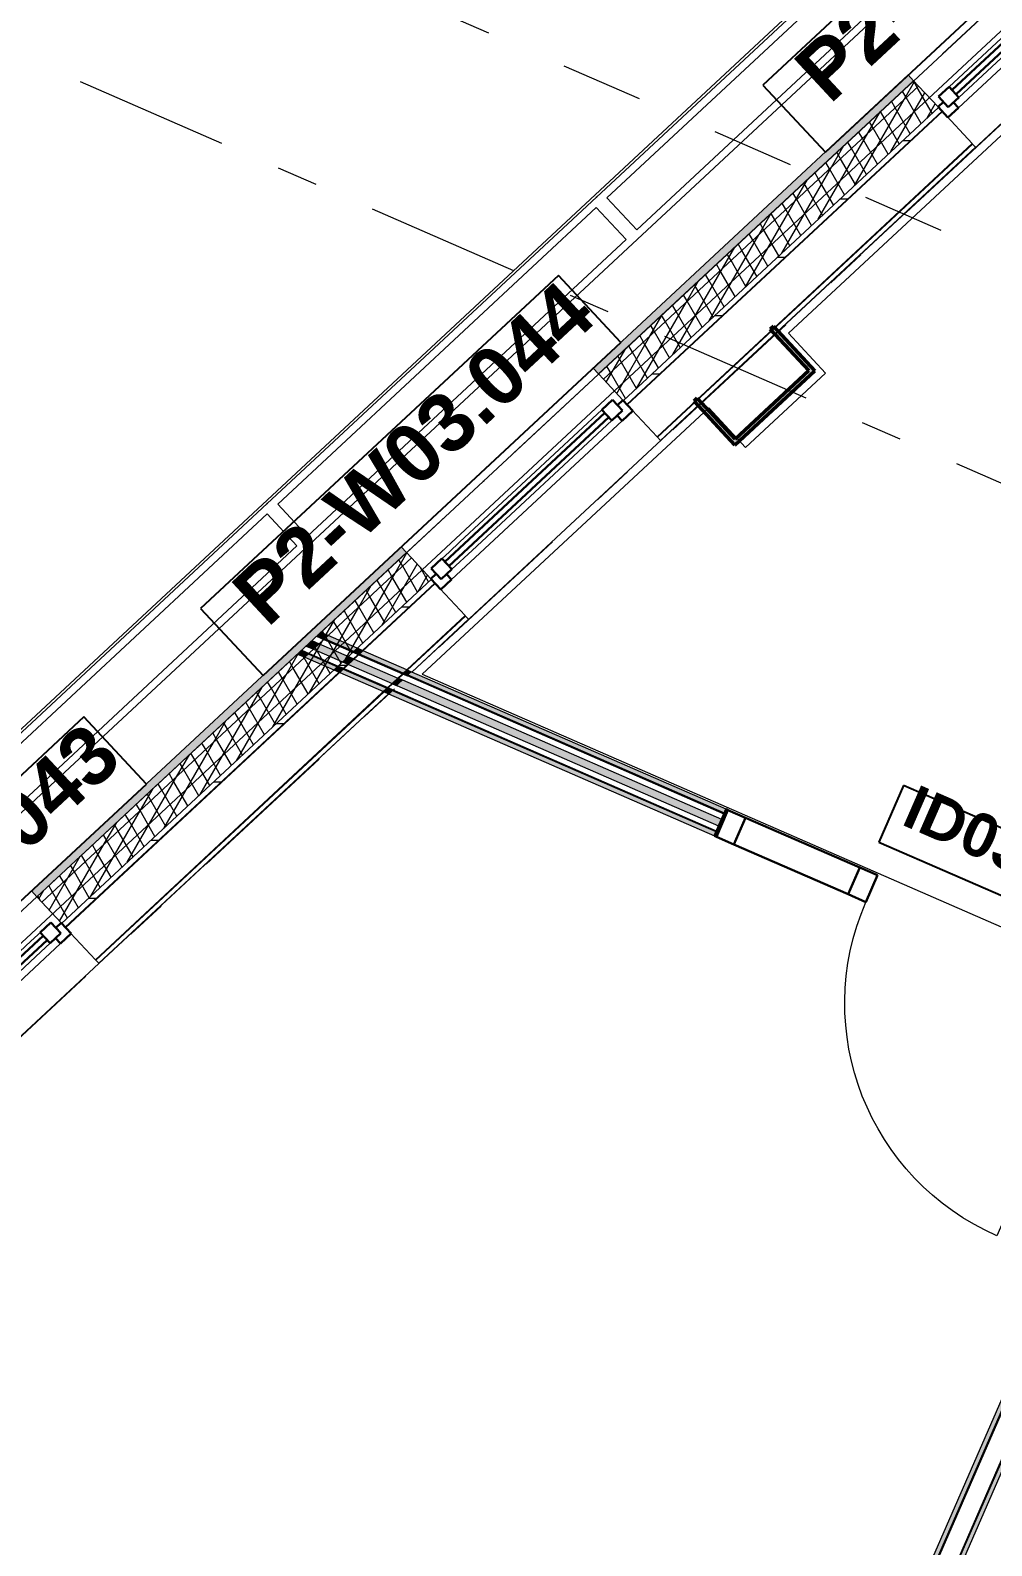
# Model space of a CAD drawing. Header units: millimetres. Extents: x -50172 to 90294, y -80883 to 25069.
# Drawn here: x -32362 to -29063, y -33221 to -28022 of the extents above; entities that cross this region are included whole.
import ezdxf
from ezdxf.enums import TextEntityAlignment as Align

# ---------------------------------------------------------------- set-up
doc = ezdxf.new("R2010")
doc.units = ezdxf.units.MM
doc.header["$MEASUREMENT"] = 0
for name, pattern in [('Dashed', [564.444447, 282.222223, -282.222223]), ('Dot & Dashed', [670.277762, 352.777767, -176.388884, 0, -141.111112]), ('Double Dashed', [1093.611073, 529.166651, -211.666656, 141.111112, -211.666656])]:
    doc.linetypes.add(name, pattern=pattern)
for name, color, linetype in [('A-25-M_Curtain_Wall', 7, 'Continuous'), ('A-25-M_Wall_Ext', 7, 'Continuous'), ('A-95-MC_Marker_Section_P2.Marker', 7, 'Continuous'), ('New_A-05-M_Gross_Int_Circulation', 7, 'Continuous'), ('New_A-15-MG_Structural_Grid_Phase_2', 7, 'Continuous'), ('New_A-20-M_Floor_Slab', 7, 'Continuous'), ('New_A-25-M_Curtain_Wall', 7, 'Continuous'), ('New_A-25-M_Wall_Ext', 7, 'Continuous'), ('New_A-25-M_Wall_Int', 7, 'Continuous'), ('New_ArchiCAD Door Markers', 7, 'Continuous'), ('New_ArchiCAD Doors', 7, 'Continuous'), ('New_ArchiCAD Window Markers', 7, 'Continuous'), ('New_ArchiCAD Windows', 7, 'Continuous')]:
    doc.layers.add(name, color=color, linetype=linetype)
for name, color, linetype, lineweight, true_color in [('A-25-M_Curtain_Wall_Pen_No__69', 7, 'Continuous', 20, 0x606060), ('A-25-M_Wall_Ext_Pen_No__107', 7, 'Continuous', 15, 0xa6a6a6), ('New_A-05-M_Gross_Int_Circulation_Pen_No__74', 7, 'Continuous', 20, 0x606060), ('New_A-15-MG_Structural_Grid_Phase_2_Pen_No__222', 7, 'Continuous', 13, 0x65af33), ('New_A-25-M_Wall_Ext_Pen_No__107', 7, 'Continuous', 15, 0xa6a6a6), ('New_A-25-M_Wall_Int_Pen_No__107', 7, 'Continuous', 15, 0xa6a6a6), ('New_A-25-M_Wall_Int_Pen_No__27', 7, 'Continuous', 50, 0x2a2a2a), ('New_ArchiCAD Doors_Pen_No__43', 7, 'Continuous', 30, 0x444444), ('New_ArchiCAD Doors_Pen_No__63', 7, 'Continuous', 20, 0x606060), ('New_ArchiCAD Windows_Pen_No__23', 7, 'Continuous', 30, 0x2a2a2a)]:
    doc.layers.add(name, color=color, linetype=linetype, lineweight=lineweight, true_color=true_color)
for name, color, linetype, lineweight in [('A-25-M_Curtain_Wall_Pen_No__90', 8, 'Continuous', 20), ('A-25-M_Wall_Ext_Pen_No__87', 8, 'Continuous', 20), ('A-95-MC_Marker_Section_P2.Marker_Pen_No__1', 7, 'Continuous', 13), ('New_A-20-M_Floor_Slab_Pen_No__89', 8, 'Continuous', 20), ('New_A-25-M_Curtain_Wall_Pen_No__87', 8, 'Continuous', 20), ('New_A-25-M_Wall_Ext_Pen_No__1', 7, 'Continuous', 13), ('New_A-25-M_Wall_Int_Pen_No__1', 7, 'Continuous', 13), ('New_ArchiCAD Door Markers_Pen_No__1', 7, 'Continuous', 13), ('New_ArchiCAD Door Markers_Pen_No__5', 7, 'Continuous', 25), ('New_ArchiCAD Doors_Pen_No__1', 7, 'Continuous', 13), ('New_ArchiCAD Window Markers_Pen_No__1', 7, 'Continuous', 13), ('New_ArchiCAD Window Markers_Pen_No__5', 7, 'Continuous', 25), ('New_ArchiCAD Windows_Pen_No__1', 7, 'Continuous', 13), ('New_ArchiCAD Windows_Pen_No__101', 252, 'Continuous', 15), ('New_ArchiCAD Windows_Pen_No__3', 7, 'Continuous', 18), ('New_ArchiCAD Zone Stamps_Pen_No__6', 7, 'Continuous', 35)]:
    doc.layers.add(name, color=color, linetype=linetype, lineweight=lineweight)
doc.styles.add('GENERATED_STYLE_1', font='')
doc.styles.add('GENERATED_STYLE_2', font='')
doc.styles.add('GENERATED_STYLE_3', font='')
doc.styles.add('GENERATED_STYLE_4', font='')
doc.styles.get('GENERATED_STYLE_1').set_extended_font_data('Arial', bold=True)
doc.styles.get('GENERATED_STYLE_2').set_extended_font_data('Swis721 BT', bold=True)
doc.styles.get('GENERATED_STYLE_3').set_extended_font_data('Arial')
doc.styles.get('GENERATED_STYLE_4').set_extended_font_data('Swis721 BT')
pattern_1 = [(60, (0, 0), (-43.30127, 25), []), (120, (0, 0), (43.30127, 25), [])]
pattern_2 = [(0, (0, 0), (0, 200), [])]
pattern_3 = [(222.9401, (0, 0), (-117.9931, 126.7976), [0, -100]), (222.9401, (22.4, -97.46), (-117.9931, 126.7976), [0, -100])]

# ---------------------------------------------------------------- blocks, each defined once
blk = doc.blocks.new('Corridor 02-Third_INB 3152_2_1', base_point=(-27291.1, -30973.4))
at = {"layer": 'New_A-05-M_Gross_Int_Circulation_Pen_No__74', "linetype": 'Continuous'}
for p, q in [((-28082.1, -27499.9), (-29760.7, -29061.1)), ((-29760.7, -29061.1), (-29633.7, -29197.6)), ((-29633.7, -29197.6), (-29908, -29452.9)), ((-30034.1, -29317.5), (-31017.7, -30231.4)), ((-29908, -29452.9), (-30034.1, -29317.5)), ((-31017.7, -30231.4), (-11792.5, -38614.6))]:
    blk.add_line(p, q, dxfattribs=at)
at = {"layer": 'New_ArchiCAD Zone Stamps_Pen_No__6'}
for tag, height, style, p in [('ROOM_NAME', 250, 'GENERATED_STYLE_1', (-28123.9, -29413.8)), ('zoneNameLine2', 250, 'GENERATED_STYLE_1', (-28312.4, -29846)), ('ROOM_NUMBER', 200, 'GENERATED_STYLE_3', (-28500.8, -30266.7)), ('measuredAreaCode', 200, 'GENERATED_STYLE_3', (-28657.8, -30626.8)), ('ROOM_HOLES_PRM', 200, 'GENERATED_STYLE_3', (-28350.4, -30760.8)), ('DUMMY_649', 200, 'GENERATED_STYLE_3', (-27721.3, -31035.2)), ('DUMMY_650', 133.3, 'GENERATED_STYLE_3', (-27442, -31141.7))]:
    blk.add_attdef(tag, text='', height=height, rotation=336.4404, dxfattribs=dict(at, style=style)).set_placement(p, align=Align.TOP_LEFT)
blk = doc.blocks.new('Slab_3_1', base_point=(-21949.4, -20986.7))
at = {"layer": 'New_A-20-M_Floor_Slab_Pen_No__89', "linetype": 'Continuous', "flags": 128}
blk.add_lwpolyline([(-11116.4, -10905.7), (-21949.5, -20986.6), (-21949.4, -20986.7), (-35033.8, -33162.5), (-17609.3, -40760.4), (-18787.3, -43462.1), (-15131, -45056.4), (-14775, -44240), (-9869.7, -46379), (-11500.5, -50118.9), (-7078.3, -52047.2), (-5877, -49292.3), (-6005.4, -49236.4), (-8439.1, -48175.2), (-7170.1, -45265.1), (-4736.4, -46326.4), (-4347.2, -46496.1), (12486.7, -53836.5)], dxfattribs=at)
blk = doc.blocks.new('Curtain Wall_12_1')
at = {"layer": 'New_A-25-M_Curtain_Wall_Pen_No__87', "linetype": 'Continuous'}
for p, q in [((-30419.4, -28594.1), (-29289.9, -27542.9)), ((-31549, -29645.3), (-30419.4, -28594.1)), ((-32678.6, -30696.4), (-31549, -29645.3))]:
    blk.add_line(p, q, dxfattribs=at)
for p in [(-30419.4, -28594.1), (-31549, -29645.3)]:
    blk.add_point(p, dxfattribs=at)
blk = doc.blocks.new('*X552')
at = {"layer": 'New_A-25-M_Wall_Int_Pen_No__107', "linetype": 'Continuous'}
blk.add_hatch(color=256, dxfattribs=at).paths.add_polyline_path([(-31083.7, -30251.8), (-31103.7, -30270.4), (-29999.7, -30751.9), (-29989.7, -30729)])
blk = doc.blocks.new('Door with Sidelight on Side 2 19_8')
at = {"layer": 'New_ArchiCAD Doors_Pen_No__1', "linetype": 'Continuous'}
for p, q in [((-755, 0), (-755, -15)), ((755, 0), (755, -15)), ((-755, -15), (-755, -18)), ((-755, -18), (-755, -37)), ((-755, -37), (-755, -62)), ((755, -15), (755, -18)), ((755, -18), (755, -37)), ((755, -37), (755, -62)), ((-755, -62), (-755, -82)), ((-755, -82), (-755, -85)), ((-755, -85), (-755, -100)), ((755, -62), (755, -82)), ((755, -82), (755, -85)), ((755, -85), (755, -100))]:
    blk.add_line(p, q, dxfattribs=at)
at = {"layer": 'New_ArchiCAD Doors_Pen_No__43', "linetype": 'Continuous'}
for p, q in [((-748, 0), (-755, 0)), ((-755, 0), (-755, -100)), ((-682, 0), (-748, 0)), ((-748, 0), (-748, -100)), ((-254, 0), (-682, 0)), ((-682, 0), (-682, -100)), ((-682, -100), (-682, 0)), ((-254, -100), (-254, 0)), ((-188, 0), (-254, 0)), ((-254, 0), (-254, -100)), ((-188, -100), (-188, 0)), ((748, 0), (682, 0)), ((682, 0), (682, -100)), ((748, 0), (755, 0)), ((748, -100), (748, 0)), ((755, 0), (755, -100)), ((-748, -100), (-755, -100)), ((-748, -100), (-682, -100)), ((-682, -100), (-254, -100)), ((-254, -100), (-188, -100)), ((682, -100), (748, -100)), ((748, -100), (755, -100))]:
    blk.add_line(p, q, dxfattribs=at)
at = {"layer": 'New_ArchiCAD Doors_Pen_No__63', "linetype": 'Continuous'}
blk.add_line((682, 0), (682, 870), dxfattribs=at)
blk.add_arc((682, 0), 870, 90, 180, dxfattribs=at)
blk = doc.blocks.new('Door Stamp 17_21')
at = {"layer": 'New_ArchiCAD Door Markers_Pen_No__5', "linetype": 'Continuous'}
for p, q in [((229.3, -206), (-747.8, -206)), ((-747.8, -206), (-747.8, -417.8)), ((229.3, -206), (-747.8, -206)), ((229.3, -417.8), (229.3, -206)), ((-747.8, -417.8), (229.3, -417.8))]:
    blk.add_line(p, q, dxfattribs=at)
at = {"layer": 'New_ArchiCAD Door Markers_Pen_No__1', "style": 'GENERATED_STYLE_2'}
blk.add_attdef('AC_WIDO_ID', text='', height=150, rotation=180, dxfattribs=at).set_placement((170.5, -161.2), align=Align.BOTTOM_LEFT)
blk = doc.blocks.new('Wall_121_1', base_point=(-11961.5, -38659.6))
at = {"layer": 'New_A-25-M_Wall_Int_Pen_No__107', "linetype": 'Continuous', "lineweight": 0, "true_color": 0x535353}
for points in [[(-31065.4, -30234.8), (-31067.8, -30237), (-29981.7, -30710.7), (-29980.5, -30707.9)], [(-31118.8, -30284.5), (-31121.2, -30286.7), (-30008.4, -30772.1), (-30007.2, -30769.3)]]:
    blk.add_hatch(color=251, dxfattribs=at).paths.add_polyline_path(points)
at = {"layer": 'New_A-25-M_Wall_Int_Pen_No__107', "linetype": 'Continuous'}
for points in [[(-31053.4, -30223.6), (-31065.4, -30234.8), (-29980.5, -30707.9), (-29974.5, -30694.2)], [(-31121.2, -30286.7), (-31133.2, -30297.9), (-30014.4, -30785.8), (-30008.4, -30772.1)]]:
    blk.add_hatch(color=256, dxfattribs=at).paths.add_polyline_path(points)
at = {"layer": 'New_A-25-M_Wall_Int_Pen_No__1', "linetype": 'Continuous'}
for p, q in [((-29989.7, -30729), (-31083.7, -30251.8)), ((-29981.7, -30710.7), (-31067.8, -30237)), ((-29980.5, -30707.9), (-31065.4, -30234.8)), ((-30008.4, -30772.1), (-31121.2, -30286.7)), ((-30007.2, -30769.3), (-31118.8, -30284.5)), ((-29999.7, -30751.9), (-31103.7, -30270.4)), ((-29989.7, -30729), (-29981.7, -30710.7)), ((-29981.7, -30710.7), (-29980.5, -30707.9)), ((-29980.5, -30707.9), (-29974.5, -30694.2)), ((-30014.4, -30785.8), (-30008.4, -30772.1)), ((-30008.4, -30772.1), (-30007.2, -30769.3)), ((-30007.2, -30769.3), (-29999.7, -30751.9)), ((-29999.7, -30751.9), (-29989.7, -30729))]:
    blk.add_line(p, q, dxfattribs=at)
at = {"layer": 'New_A-25-M_Wall_Int_Pen_No__1', "linetype": 'Continuous', "flags": 128}
for points in [[(-29974.5, -30694.2), (-31053.4, -30223.6)], [(-31133.2, -30297.9), (-30014.4, -30785.8)]]:
    blk.add_lwpolyline(points, dxfattribs=at)
at = {"layer": 'New_A-25-M_Wall_Int', "color": 250, "lineweight": 50, "true_color": 0x2a2a2a}
blk.add_blockref('*X552', (0, 0), dxfattribs=at)
at = {"layer": 'New_ArchiCAD Door Markers'}
ref = blk.add_blockref('Door Stamp 17_21', (-29322.4, -31087.7), dxfattribs=dict(at, rotation=156.4356490361658))
ref.add_attrib('AC_WIDO_ID', 'ID03.072', dxfattribs={"layer": 'New_ArchiCAD Door Markers_Pen_No__1', "color": 7, "height": 150, "rotation": 336.4356, "style": 'GENERATED_STYLE_2'}).set_placement((-29396.3, -30785.9), align=Align.BOTTOM_LEFT)
at = {"layer": 'New_ArchiCAD Doors', "color": 251, "linetype": 'Continuous', "lineweight": 20, "true_color": 0x606060, "xscale": -1, "zscale": 1000, "rotation": 156.4356490361658}
blk.add_blockref('Door with Sidelight on Side 2 19_8', (-29322.4, -31087.7), dxfattribs=at)
blk = doc.blocks.new('Wall_127_1', base_point=(-28387, -31495.7))
at = {"layer": 'New_A-25-M_Wall_Int_Pen_No__107', "linetype": 'Continuous'}
for points in [[(-28478.6, -31455.7), (-30093.6, -35158.5), (-30079.8, -35164.5), (-28464.9, -31461.7)], [(-28400.7, -31489.7), (-30015.7, -35192.4), (-30001.9, -35198.4), (-28387, -31495.7)]]:
    blk.add_hatch(color=256, dxfattribs=at).paths.add_polyline_path(points)
at = {"layer": 'New_A-25-M_Wall_Int_Pen_No__107', "linetype": 'Continuous', "lineweight": 0, "true_color": 0x535353}
for points in [[(-28464.9, -31461.7), (-30079.8, -35164.5), (-30077.1, -35165.7), (-28462.1, -31462.9)], [(-28403.5, -31488.5), (-30018.4, -35191.2), (-30015.7, -35192.4), (-28400.7, -31489.7)]]:
    blk.add_hatch(color=251, dxfattribs=at).paths.add_polyline_path(points)
at = {"layer": 'New_A-25-M_Wall_Int_Pen_No__1', "linetype": 'Continuous'}
for p, q in [((-28464.9, -31461.7), (-30079.8, -35164.5)), ((-28462.1, -31462.9), (-30077.1, -35165.7)), ((-28403.5, -31488.5), (-30018.4, -35191.2)), ((-28400.7, -31489.7), (-30015.7, -35192.4))]:
    blk.add_line(p, q, dxfattribs=at)
at = {"layer": 'New_A-25-M_Wall_Int_Pen_No__1', "linetype": 'Continuous', "flags": 128}
for points in [[(-28478.6, -31455.7), (-30093.6, -35158.5)], [(-30001.9, -35198.4), (-28387, -31495.7)], [(-30093.6, -35158.5), (-30079.8, -35164.5)], [(-30079.8, -35164.5), (-30077.1, -35165.7)], [(-30077.1, -35165.7), (-30018.4, -35191.2)], [(-30018.4, -35191.2), (-30015.7, -35192.4)], [(-30015.7, -35192.4), (-30001.9, -35198.4)]]:
    blk.add_lwpolyline(points, dxfattribs=at)
blk = doc.blocks.new('Wall_213_1', base_point=(-31447.4, -29791.1))
at = {"layer": 'New_A-25-M_Curtain_Wall_Pen_No__87', "linetype": 'Continuous', "flags": 128}
for points in [[(-31549.6, -29681.3), (-32642.5, -30698.4)], [(-31447.4, -29791.1), (-31549.6, -29681.3)], [(-32540.4, -30808.2), (-31447.4, -29791.1)], [(-32642.5, -30698.4), (-32540.4, -30808.2)]]:
    blk.add_lwpolyline(points, dxfattribs=at)
blk = doc.blocks.new('Wall_214_1', base_point=(-30317.8, -28740))
at = {"layer": 'New_A-25-M_Curtain_Wall_Pen_No__87', "linetype": 'Continuous', "flags": 128}
for points in [[(-30420, -28630.2), (-31513, -29647.3)], [(-30317.8, -28740), (-30420, -28630.2)], [(-31410.8, -29757.1), (-30317.8, -28740)], [(-31513, -29647.3), (-31410.8, -29757.1)]]:
    blk.add_lwpolyline(points, dxfattribs=at)
blk = doc.blocks.new('Wall_215_1', base_point=(-29188.3, -27688.8))
at = {"layer": 'New_A-25-M_Curtain_Wall_Pen_No__87', "linetype": 'Continuous', "flags": 128}
for points in [[(-29290.4, -27579), (-30383.4, -28596.1)], [(-29188.3, -27688.8), (-29290.4, -27579)], [(-30281.2, -28705.9), (-29188.3, -27688.8)], [(-30383.4, -28596.1), (-30281.2, -28705.9)]]:
    blk.add_lwpolyline(points, dxfattribs=at)
blk = doc.blocks.new('Wall_309_1', base_point=(-29943.4, -29424.1))
at = {"layer": 'New_A-25-M_Wall_Int_Pen_No__107', "linetype": 'Continuous'}
blk.add_hatch(color=256, dxfattribs=at).paths.add_polyline_path([(-29943.4, -29424.1), (-30073.5, -29284.3), (-30084.5, -29294.5), (-29944.2, -29445.3)])
at = {"layer": 'New_A-25-M_Wall_Int_Pen_No__27', "linetype": 'Continuous', "flags": 128}
for points in [[(-30073.5, -29284.3), (-30084.5, -29294.5)], [(-30084.5, -29294.5), (-29944.2, -29445.3)], [(-29943.4, -29424.1), (-30073.5, -29284.3)]]:
    blk.add_lwpolyline(points, dxfattribs=at)
blk = doc.blocks.new('Wall_310_1', base_point=(-29943.4, -29424.1))
at = {"layer": 'New_A-25-M_Wall_Int_Pen_No__107', "linetype": 'Continuous'}
blk.add_hatch(color=256, dxfattribs=at).paths.add_polyline_path([(-29944.2, -29445.3), (-29669.8, -29190), (-29691, -29189.2), (-29943.4, -29424.1)])
at = {"layer": 'New_A-25-M_Wall_Int_Pen_No__27', "linetype": 'Continuous', "flags": 128}
for points in [[(-29944.2, -29445.3), (-29669.8, -29190)], [(-29691, -29189.2), (-29943.4, -29424.1)]]:
    blk.add_lwpolyline(points, dxfattribs=at)
blk = doc.blocks.new('Wall_311_1', base_point=(-29691, -29189.2))
at = {"layer": 'New_A-25-M_Wall_Int_Pen_No__107', "linetype": 'Continuous'}
blk.add_hatch(color=256, dxfattribs=at).paths.add_polyline_path([(-29669.8, -29190), (-29812.2, -29037), (-29823.1, -29047.2), (-29691, -29189.2)])
at = {"layer": 'New_A-25-M_Wall_Int_Pen_No__27', "linetype": 'Continuous', "flags": 128}
for points in [[(-29812.2, -29037), (-29823.1, -29047.2)], [(-29823.1, -29047.2), (-29691, -29189.2)], [(-29669.8, -29190), (-29812.2, -29037)]]:
    blk.add_lwpolyline(points, dxfattribs=at)
blk = doc.blocks.new('*X989')
at = {"layer": 'A-25-M_Wall_Ext_Pen_No__107', "linetype": 'Continuous'}
blk.add_hatch(color=256, dxfattribs=at).paths.add_polyline_path([(-31390.5, -30145.3), (-31370.6, -30126.7), (-31395.6, -30115.8), (-31415.5, -30134.4)])
blk = doc.blocks.new('*X991')
at = {"layer": 'A-25-M_Wall_Ext_Pen_No__107', "linetype": 'Continuous'}
blk.add_hatch(color=256, dxfattribs=at).paths.add_polyline_path([(-31290.6, -30188.9), (-31270.6, -30170.3), (-31370.6, -30126.7), (-31390.5, -30145.3)])
blk = doc.blocks.new('*X993')
at = {"layer": 'A-25-M_Wall_Ext_Pen_No__107', "linetype": 'Continuous'}
blk.add_hatch(color=256, dxfattribs=at).paths.add_polyline_path([(-31272.6, -30196.7), (-31252.6, -30178.2), (-31270.6, -30170.3), (-31290.6, -30188.9)])
blk = doc.blocks.new('*X995')
at = {"layer": 'A-25-M_Wall_Ext_Pen_No__107', "linetype": 'Continuous'}
blk.add_hatch(color=256, dxfattribs=at).paths.add_polyline_path([(-31270.6, -30197.6), (-31250.6, -30179), (-31252.6, -30178.2), (-31272.6, -30196.7)])
blk = doc.blocks.new('*X997')
at = {"layer": 'A-25-M_Wall_Ext_Pen_No__107', "linetype": 'Continuous'}
blk.add_hatch(color=256, dxfattribs=at).paths.add_polyline_path([(-31120.7, -30263), (-31100.7, -30244.4), (-31250.6, -30179), (-31270.6, -30197.6)])
blk = doc.blocks.new('*X999')
at = {"layer": 'A-25-M_Wall_Ext_Pen_No__107', "linetype": 'Continuous'}
blk.add_hatch(color=256, dxfattribs=at).paths.add_polyline_path([(-31118.7, -30263.9), (-31098.7, -30245.3), (-31100.7, -30244.4), (-31120.7, -30263)])
blk = doc.blocks.new('*X1001')
at = {"layer": 'A-25-M_Wall_Ext_Pen_No__107', "linetype": 'Continuous'}
blk.add_hatch(color=256, dxfattribs=at).paths.add_polyline_path([(-31103.7, -30270.4), (-31083.7, -30251.8), (-31098.7, -30245.3), (-31118.7, -30263.9)])
blk = doc.blocks.new('Wall_419_1', base_point=(-34937.8, -33412.1))
at = {"layer": 'New_A-25-M_Wall_Ext_Pen_No__107', "linetype": 'Continuous', "lineweight": 0, "true_color": 0x535353}
for points in [[(-31354.6, -30111.9), (-31352.2, -30109.6), (-31377.2, -30098.7), (-31379.6, -30101)], [(-31408.1, -30161.6), (-31405.7, -30159.4), (-31430.7, -30148.5), (-31433.1, -30150.7)], [(-31254.7, -30155.5), (-31252.3, -30153.2), (-31352.2, -30109.6), (-31354.6, -30111.9)], [(-31236.7, -30163.3), (-31234.3, -30161.1), (-31252.3, -30153.2), (-31254.7, -30155.5)], [(-31308.1, -30205.2), (-31305.8, -30203), (-31405.7, -30159.4), (-31408.1, -30161.6)], [(-31290.2, -30213.1), (-31287.8, -30210.8), (-31305.8, -30203), (-31308.1, -30205.2)], [(-31234.7, -30164.2), (-31232.3, -30162), (-31234.3, -30161.1), (-31236.7, -30163.3)], [(-31084.8, -30229.6), (-31082.4, -30227.3), (-31232.3, -30162), (-31234.7, -30164.2)], [(-31288.2, -30213.9), (-31285.8, -30211.7), (-31287.8, -30210.8), (-31290.2, -30213.1)], [(-31138.2, -30279.3), (-31135.8, -30277.1), (-31285.8, -30211.7), (-31288.2, -30213.9)], [(-31082.8, -30230.4), (-31080.4, -30228.2), (-31082.4, -30227.3), (-31084.8, -30229.6)], [(-31067.8, -30237), (-31065.4, -30234.7), (-31080.4, -30228.2), (-31082.8, -30230.4)], [(-31136.2, -30280.2), (-31133.8, -30278), (-31135.8, -30277.1), (-31138.2, -30279.3)], [(-31121.2, -30286.7), (-31118.8, -30284.5), (-31133.8, -30278), (-31136.2, -30280.2)]]:
    blk.add_hatch(color=251, dxfattribs=at).paths.add_polyline_path(points)
at = {"layer": 'New_A-25-M_Wall_Ext_Pen_No__107', "linetype": 'Continuous'}
for points in [[(-31352.2, -30109.6), (-31340.2, -30098.5), (-31365.2, -30087.6), (-31377.2, -30098.7)], [(-31252.3, -30153.2), (-31240.3, -30142.1), (-31340.2, -30098.5), (-31352.2, -30109.6)], [(-31420.1, -30172.8), (-31408.1, -30161.6), (-31433.1, -30150.7), (-31445.1, -30161.9)], [(-31234.3, -30161.1), (-31222.3, -30149.9), (-31240.3, -30142.1), (-31252.3, -30153.2)], [(-31232.3, -30162), (-31220.3, -30150.8), (-31222.3, -30149.9), (-31234.3, -30161.1)], [(-31082.4, -30227.3), (-31070.4, -30216.2), (-31220.3, -30150.8), (-31232.3, -30162)], [(-31320.1, -30216.4), (-31308.1, -30205.2), (-31408.1, -30161.6), (-31420.1, -30172.8)], [(-31302.1, -30224.2), (-31290.2, -30213.1), (-31308.1, -30205.2), (-31320.1, -30216.4)], [(-31300.1, -30225.1), (-31288.2, -30213.9), (-31290.2, -30213.1), (-31302.1, -30224.2)], [(-31150.2, -30290.5), (-31138.2, -30279.3), (-31288.2, -30213.9), (-31300.1, -30225.1)], [(-31080.4, -30228.2), (-31068.4, -30217.1), (-31070.4, -30216.2), (-31082.4, -30227.3)], [(-31065.4, -30234.7), (-31053.4, -30223.6), (-31068.4, -30217.1), (-31080.4, -30228.2)], [(-31148.2, -30291.4), (-31136.2, -30280.2), (-31138.2, -30279.3), (-31150.2, -30290.5)], [(-31133.2, -30297.9), (-31121.2, -30286.7), (-31136.2, -30280.2), (-31148.2, -30291.4)]]:
    blk.add_hatch(color=256, dxfattribs=at).paths.add_polyline_path(points)
at = {"layer": 'A-25-M_Wall_Ext_Pen_No__87', "linetype": 'Continuous', "flags": 128}
for points in [[(-28330.7, -27263.8), (-31365.2, -30087.6)], [(-31053.4, -30223.6), (-28118.2, -27492.2)], [(-31445.1, -30161.9), (-34328.5, -32845.1)], [(-34115.9, -33073.5), (-31133.2, -30297.9)]]:
    blk.add_lwpolyline(points, dxfattribs=at)
at = {"layer": 'New_A-25-M_Wall_Ext_Pen_No__1', "linetype": 'Continuous'}
for p, q in [((-31379.6, -30101), (-31354.6, -30111.9)), ((-31352.2, -30109.6), (-31377.2, -30098.7)), ((-31340.2, -30098.5), (-31365.2, -30087.6)), ((-31240.3, -30142.1), (-31340.2, -30098.5)), ((-31433.1, -30150.7), (-31408.1, -30161.6)), ((-31430.7, -30148.5), (-31405.7, -30159.4)), ((-31415.5, -30134.4), (-31390.5, -30145.3)), ((-31395.6, -30115.8), (-31370.6, -30126.7)), ((-31390.5, -30145.3), (-31290.6, -30188.9)), ((-31370.6, -30126.7), (-31270.6, -30170.3)), ((-31354.6, -30111.9), (-31254.7, -30155.5)), ((-31252.3, -30153.2), (-31352.2, -30109.6)), ((-31234.3, -30161.1), (-31252.3, -30153.2)), ((-31222.3, -30149.9), (-31240.3, -30142.1)), ((-31220.3, -30150.8), (-31222.3, -30149.9)), ((-31070.4, -30216.2), (-31220.3, -30150.8)), ((-31445.1, -30161.9), (-31420.1, -30172.8)), ((-31420.1, -30172.8), (-31320.1, -30216.4)), ((-31408.1, -30161.6), (-31308.1, -30205.2)), ((-31405.7, -30159.4), (-31305.8, -30203)), ((-31308.1, -30205.2), (-31290.2, -30213.1)), ((-31305.8, -30203), (-31287.8, -30210.8)), ((-31290.6, -30188.9), (-31272.6, -30196.7)), ((-31272.6, -30196.7), (-31270.6, -30197.6)), ((-31270.6, -30170.3), (-31252.6, -30178.2)), ((-31270.6, -30197.6), (-31120.7, -30263)), ((-31254.7, -30155.5), (-31236.7, -30163.3)), ((-31252.6, -30178.2), (-31250.6, -30179)), ((-31250.6, -30179), (-31100.7, -30244.4)), ((-31236.7, -30163.3), (-31234.7, -30164.2)), ((-31234.7, -30164.2), (-31084.8, -30229.6)), ((-31232.3, -30162), (-31234.3, -30161.1)), ((-31082.4, -30227.3), (-31232.3, -30162)), ((-31320.1, -30216.4), (-31302.1, -30224.2)), ((-31302.1, -30224.2), (-31300.1, -30225.1)), ((-31300.1, -30225.1), (-31150.2, -30290.5)), ((-31290.2, -30213.1), (-31288.2, -30213.9)), ((-31288.2, -30213.9), (-31138.2, -30279.3)), ((-31287.8, -30210.8), (-31285.8, -30211.7)), ((-31285.8, -30211.7), (-31135.8, -30277.1)), ((-31100.7, -30244.4), (-31098.7, -30245.3)), ((-31098.7, -30245.3), (-31083.7, -30251.8)), ((-31084.8, -30229.6), (-31082.8, -30230.4)), ((-31082.8, -30230.4), (-31067.8, -30237)), ((-31080.4, -30228.2), (-31082.4, -30227.3)), ((-31065.4, -30234.7), (-31080.4, -30228.2)), ((-31068.4, -30217.1), (-31070.4, -30216.2)), ((-31053.4, -30223.6), (-31068.4, -30217.1)), ((-31150.2, -30290.5), (-31148.2, -30291.4)), ((-31148.2, -30291.4), (-31133.2, -30297.9)), ((-31138.2, -30279.3), (-31136.2, -30280.2)), ((-31136.2, -30280.2), (-31121.2, -30286.7)), ((-31135.8, -30277.1), (-31133.8, -30278)), ((-31133.8, -30278), (-31118.8, -30284.5)), ((-31120.7, -30263), (-31118.7, -30263.9)), ((-31118.7, -30263.9), (-31103.7, -30270.4))]:
    blk.add_line(p, q, dxfattribs=at)
at = {"layer": 'A-25-M_Wall_Ext', "color": 250, "lineweight": 50, "true_color": 0x2a2a2a}
for name in ['*X989', '*X991', '*X993', '*X995', '*X997', '*X999', '*X1001']:
    blk.add_blockref(name, (0, 0), dxfattribs=at)
blk = doc.blocks.new('Standard grid marker_23')
at = {"layer": 'New_A-15-MG_Structural_Grid_Phase_2_Pen_No__222', "linetype": 'Double Dashed'}
blk.add_line((2642.7, 0), (48997.9, 0), dxfattribs=at)
at = {"layer": 'New_A-15-MG_Structural_Grid_Phase_2_Pen_No__222', "style": 'GENERATED_STYLE_4'}
blk.add_attdef('AC_MarkerText_1', text='', height=350, rotation=113.5, dxfattribs=at).set_placement((-500, -1294.1), align=Align.MIDDLE_CENTER)
blk = doc.blocks.new('Beam_5_1', base_point=(-34630.1, -33125.7))
at = {"layer": 'A-25-M_Curtain_Wall_Pen_No__69', "linetype": 'Dot & Dashed'}
blk.add_line((-34630.1, -33125.7), (-10910.7, -11053.4), dxfattribs=at)
at = {"layer": 'A-25-M_Curtain_Wall_Pen_No__90', "linetype": 'Continuous'}
for p, q in [((-34942.9, -32791.2), (-11222.7, -10718.1)), ((-34575.8, -33183.7), (-10856.6, -11111.5))]:
    blk.add_line(p, q, dxfattribs=at)
blk = doc.blocks.new('*X1229')
at = {"layer": 'New_A-25-M_Wall_Ext_Pen_No__107', "linetype": 'Continuous'}
blk.add_hatch(color=256, dxfattribs=at).paths.add_polyline_path([(-31103.7, -30270.4), (-31083.7, -30251.8), (-31098.7, -30245.3), (-31118.7, -30263.9)])
blk = doc.blocks.new('Window 19_14')
at = {"layer": 'New_ArchiCAD Windows_Pen_No__1', "linetype": 'Continuous'}
for p, q in [((-450, 150), (-450, 123)), ((-450, 123), (-450, 98)), ((450, 123), (450, 150)), ((450, 98), (450, 123)), ((-450, 98), (-450, 0)), ((450, 0), (450, 98)), ((-450, 0), (-450, -2)), ((-450, -2), (-450, -20)), ((-450, -20), (-450, -22)), ((-450, -22), (-450, -172)), ((450, -2), (450, 0)), ((450, -20), (450, -2)), ((450, -22), (450, -20)), ((450, -172), (450, -22)), ((-450, -172), (-450, -174)), ((-450, -174), (-450, -189)), ((450, -174), (450, -172)), ((450, -189), (450, -174))]:
    blk.add_line(p, q, dxfattribs=at)
at = {"layer": 'New_ArchiCAD Windows_Pen_No__101', "linetype": 'Continuous'}
for p, q in [((-342, 25), (-373.9, 25)), ((375, 25), (-290.9, 25)), ((-400, -50), (400, -50)), ((375, -25), (-279.9, -25))]:
    blk.add_line(p, q, dxfattribs=at)
at = {"layer": 'New_ArchiCAD Windows_Pen_No__23', "linetype": 'Continuous'}
for p, q in [((-425, 25), (-425, -25)), ((-375, 25), (-425, 25)), ((-375, -25), (-375, 25)), ((375, 10), (-375, 10)), ((375, 25), (375, -25)), ((425, 25), (375, 25)), ((425, -25), (425, 25)), ((-450, 0), (-450, -50)), ((-425, 0), (-450, 0)), ((-450, -50), (-400, -50)), ((-425, -25), (-375, -25)), ((-400, -50), (-400, -25)), ((-375, -10), (375, -10)), ((375, -25), (425, -25)), ((400, -25), (400, -50)), ((400, -50), (450, -50)), ((450, 0), (425, 0)), ((450, -50), (450, 0))]:
    blk.add_line(p, q, dxfattribs=at)
at = {"layer": 'New_ArchiCAD Windows_Pen_No__3', "linetype": 'Continuous'}
for p, q in [((-375, 25), (-373.9, 25)), ((-342, 25), (-290.9, 25)), ((-375, -25), (-279.9, -25))]:
    blk.add_line(p, q, dxfattribs=at)
blk = doc.blocks.new('Window Stamp 18_9')
at = {"layer": 'New_ArchiCAD Window Markers_Pen_No__5', "linetype": 'Continuous'}
for p, q in [((838.5, -339), (-838.5, -339)), ((-838.5, -339), (-838.5, -653.3)), ((838.5, -339), (-838.5, -339)), ((838.5, -653.3), (838.5, -339)), ((-838.5, -653.3), (838.5, -653.3))]:
    blk.add_line(p, q, dxfattribs=at)
at = {"layer": 'New_ArchiCAD Window Markers_Pen_No__1', "style": 'GENERATED_STYLE_1'}
blk.add_attdef('AC_WIDO_ID', text='', height=200, rotation=180, dxfattribs=at).set_placement((762.3, -273.8), align=Align.BOTTOM_LEFT)
blk = doc.blocks.new('Window 19_15')
at = {"layer": 'New_ArchiCAD Windows_Pen_No__1', "linetype": 'Continuous'}
for p, q in [((-450, 123), (-450, 150)), ((-450, 98), (-450, 123)), ((450, 150), (450, 123)), ((450, 123), (450, 98)), ((-450, 0), (-450, 98)), ((450, 98), (450, 0)), ((450, 0), (450, -2)), ((-450, -2), (-450, 0)), ((-450, -20), (-450, -2)), ((-450, -22), (-450, -20)), ((-450, -172), (-450, -22)), ((450, -2), (450, -20)), ((450, -20), (450, -22)), ((450, -22), (450, -172)), ((-450, -174), (-450, -172)), ((-450, -189), (-450, -174)), ((450, -172), (450, -174)), ((450, -174), (450, -189))]:
    blk.add_line(p, q, dxfattribs=at)
at = {"layer": 'New_ArchiCAD Windows_Pen_No__101', "linetype": 'Continuous'}
for p, q in [((-342, 25), (-373.9, 25)), ((375, 25), (-290.9, 25)), ((-400, -50), (400, -50)), ((375, -25), (-279.9, -25))]:
    blk.add_line(p, q, dxfattribs=at)
at = {"layer": 'New_ArchiCAD Windows_Pen_No__23', "linetype": 'Continuous'}
for p, q in [((-425, -25), (-425, 25)), ((-425, 25), (-375, 25)), ((-375, 25), (-375, -25)), ((-375, 10), (375, 10)), ((375, -25), (375, 25)), ((375, 25), (425, 25)), ((425, 25), (425, -25)), ((425, 0), (450, 0)), ((-450, -50), (-450, 0)), ((-450, 0), (-425, 0)), ((-400, -50), (-450, -50)), ((-375, -25), (-425, -25)), ((-400, -25), (-400, -50)), ((375, -10), (-375, -10)), ((425, -25), (375, -25)), ((400, -50), (400, -25)), ((450, -50), (400, -50)), ((450, 0), (450, -50))]:
    blk.add_line(p, q, dxfattribs=at)
at = {"layer": 'New_ArchiCAD Windows_Pen_No__3', "linetype": 'Continuous'}
for p, q in [((-375, 25), (-373.9, 25)), ((-342, 25), (-290.9, 25)), ((-375, -25), (-279.9, -25))]:
    blk.add_line(p, q, dxfattribs=at)
blk = doc.blocks.new('Window Stamp 18_15')
at = {"layer": 'New_ArchiCAD Window Markers_Pen_No__5', "linetype": 'Continuous'}
for p, q in [((1097.5, -339), (-579.6, -339)), ((-579.6, -339), (-579.6, -653.3)), ((1097.5, -339), (-579.6, -339)), ((1097.5, -653.3), (1097.5, -339)), ((-579.6, -653.3), (1097.5, -653.3))]:
    blk.add_line(p, q, dxfattribs=at)
at = {"layer": 'New_ArchiCAD Window Markers_Pen_No__1', "style": 'GENERATED_STYLE_1'}
blk.add_attdef('AC_WIDO_ID', text='', height=200, rotation=180, dxfattribs=at).set_placement((1021.3, -273.8), align=Align.BOTTOM_LEFT)
blk = doc.blocks.new('Window 19_16')
at = {"layer": 'New_ArchiCAD Windows_Pen_No__1', "linetype": 'Continuous'}
for p, q in [((-300, 150), (-300, 123)), ((-300, 123), (-300, 98)), ((300, 123), (300, 150)), ((300, 98), (300, 123)), ((-300, 98), (-300, 0)), ((300, 0), (300, 98)), ((-300, 0), (-300, -2)), ((-300, -2), (-300, -20)), ((-300, -20), (-300, -22)), ((-300, -22), (-300, -172)), ((300, -2), (300, 0)), ((300, -20), (300, -2)), ((300, -22), (300, -20)), ((300, -172), (300, -22)), ((-300, -172), (-300, -174)), ((-300, -174), (-300, -189)), ((300, -174), (300, -172)), ((300, -189), (300, -174))]:
    blk.add_line(p, q, dxfattribs=at)
at = {"layer": 'New_ArchiCAD Windows_Pen_No__101', "linetype": 'Continuous'}
for p, q in [((-213.5, 25), (-225, 25)), ((225, 25), (-181.1, 25)), ((-250, -50), (250, -50)), ((225, -25), (-181.1, -25))]:
    blk.add_line(p, q, dxfattribs=at)
at = {"layer": 'New_ArchiCAD Windows_Pen_No__23', "linetype": 'Continuous'}
for p, q in [((-300, 0), (-300, -50)), ((-275, 0), (-300, 0)), ((-275, 25), (-275, -25)), ((-225, 25), (-275, 25)), ((-225, -25), (-225, 25)), ((225, 10), (-225, 10)), ((225, 25), (225, -25)), ((275, 25), (225, 25)), ((275, -25), (275, 25)), ((300, 0), (275, 0)), ((300, -50), (300, 0)), ((-300, -50), (-250, -50)), ((-275, -25), (-225, -25)), ((-250, -50), (-250, -25)), ((-225, -10), (225, -10)), ((225, -25), (275, -25)), ((250, -25), (250, -50)), ((250, -50), (300, -50))]:
    blk.add_line(p, q, dxfattribs=at)
at = {"layer": 'New_ArchiCAD Windows_Pen_No__3', "linetype": 'Continuous'}
for p, q in [((-213.5, 25), (-181.1, 25)), ((-225, -25), (-181.1, -25))]:
    blk.add_line(p, q, dxfattribs=at)
blk = doc.blocks.new('Wall_481_1', base_point=(-10929.1, -11033.6))
at = {"layer": 'New_A-25-M_Wall_Ext_Pen_No__107', "linetype": 'Continuous'}
for points in [[(-29349.5, -28174.9), (-30430.6, -29181), (-30412.2, -29200.8), (-29331.1, -28194.7)], [(-31089.5, -29794.1), (-32358.2, -30974.7), (-32339.8, -30994.5), (-31071.1, -29813.9)], [(-31065.4, -30234.7), (-31053.4, -30223.6), (-31068.4, -30217.1), (-31080.4, -30228.2)], [(-31133.2, -30297.9), (-31121.2, -30286.7), (-31136.2, -30280.2), (-31148.2, -30291.4)]]:
    blk.add_hatch(color=256, dxfattribs=at).paths.add_polyline_path(points)
h = blk.add_hatch(dxfattribs=at)
h.set_pattern_fill('Batt_Insulation_0001', color=256, style=0, pattern_type=2)
h.set_pattern_definition(pattern_1)
h.paths.add_polyline_path([(-29331.1, -28194.7), (-30412.2, -29200.8), (-30395.2, -29219.1), (-29314.1, -28213)])
h = blk.add_hatch(dxfattribs=at)
h.set_pattern_fill('Batt_Insulation_0001', color=256, style=0, pattern_type=2)
h.set_pattern_definition(pattern_1)
h.paths.add_polyline_path([(-29314.1, -28213), (-30395.2, -29219.1), (-30327.1, -29292.3), (-29245.9, -28286.2)])
h = blk.add_hatch(dxfattribs=at)
h.set_pattern_fill('Plywood_0001', color=256, style=0, pattern_type=2)
h.set_pattern_definition(pattern_2)
h.paths.add_polyline_path([(-29245.9, -28286.2), (-30327.1, -29292.3), (-30314.8, -29305.5), (-29233.7, -28299.4)])
at = {"layer": 'New_A-25-M_Wall_Ext_Pen_No__107', "linetype": 'Continuous', "lineweight": 0, "true_color": 0x535353}
for points in [[(-29233.7, -28299.4), (-30314.8, -29305.5), (-30313.5, -29306.9), (-29232.3, -28300.9)], [(-29130.1, -28410.7), (-30211.3, -29416.7), (-30209.9, -29418.2), (-29128.8, -28412.1)], [(-30973.7, -29918.6), (-32242.3, -31099.1), (-32241, -31100.6), (-30972.3, -29920)], [(-31133.8, -30278), (-30868.8, -30031.3), (-30870.1, -30029.9), (-31135.8, -30277.1)], [(-31067.8, -30237), (-31065.4, -30234.7), (-31080.4, -30228.2), (-31082.8, -30230.4)], [(-31138.2, -30279.3), (-32138.8, -31210.4), (-32137.4, -31211.9), (-31136.2, -30280.2)], [(-31136.2, -30280.2), (-31133.8, -30278), (-31135.8, -30277.1), (-31138.2, -30279.3)], [(-31121.2, -30286.7), (-31118.8, -30284.5), (-31133.8, -30278), (-31136.2, -30280.2)]]:
    blk.add_hatch(color=251, dxfattribs=at).paths.add_polyline_path(points)
at = {"layer": 'New_A-25-M_Wall_Ext_Pen_No__107', "linetype": 'Continuous'}
h = blk.add_hatch(dxfattribs=at)
h.set_pattern_fill('Plaster_0001', color=256, style=0, pattern_type=2)
h.set_pattern_definition(pattern_3)
h.paths.add_polyline_path([(-29128.8, -28412.1), (-30209.9, -29418.2), (-30199.7, -29429.2), (-29118.5, -28423.1)])
h = blk.add_hatch(dxfattribs=at)
h.set_pattern_fill('Batt_Insulation_0001', color=256, style=0, pattern_type=2)
h.set_pattern_definition(pattern_1)
h.paths.add_polyline_path([(-31071.1, -29813.9), (-32339.8, -30994.5), (-32322.7, -31012.8), (-31054.1, -29832.2)])
h = blk.add_hatch(dxfattribs=at)
h.set_pattern_fill('Batt_Insulation_0001', color=256, style=0, pattern_type=2)
h.set_pattern_definition(pattern_1)
h.paths.add_polyline_path([(-31054.1, -29832.2), (-32322.7, -31012.8), (-32254.6, -31086), (-30985.9, -29905.4)])
h = blk.add_hatch(dxfattribs=at)
h.set_pattern_fill('Plywood_0001', color=256, style=0, pattern_type=2)
h.set_pattern_definition(pattern_2)
h.paths.add_polyline_path([(-30985.9, -29905.4), (-32254.6, -31086), (-32242.3, -31099.1), (-30973.7, -29918.6)])
h = blk.add_hatch(dxfattribs=at)
h.set_pattern_fill('Plaster_0001', color=256, style=0, pattern_type=2)
h.set_pattern_definition(pattern_3)
h.paths.add_polyline_path([(-31053.4, -30223.6), (-30858.6, -30042.3), (-30868.8, -30031.3), (-31068.4, -30217.1)])
h = blk.add_hatch(dxfattribs=at)
h.set_pattern_fill('Plaster_0001', color=256, style=0, pattern_type=2)
h.set_pattern_definition(pattern_3)
h.paths.add_polyline_path([(-31148.2, -30291.4), (-32137.4, -31211.9), (-32127.2, -31222.9), (-31133.2, -30297.9)])
at = {"layer": 'New_A-25-M_Wall_Ext_Pen_No__1', "linetype": 'Continuous'}
for p, q in [((-29331.1, -28194.7), (-30412.2, -29200.8)), ((-29314.1, -28213), (-30395.2, -29219.1)), ((-29245.9, -28286.2), (-30327.1, -29292.3)), ((-29233.7, -28299.4), (-30314.8, -29305.5)), ((-29232.3, -28300.9), (-30313.5, -29306.9)), ((-29130.1, -28410.7), (-30211.3, -29416.7)), ((-29128.8, -28412.1), (-30209.9, -29418.2)), ((-31071.1, -29813.9), (-32339.8, -30994.5)), ((-31054.1, -29832.2), (-32322.7, -31012.8)), ((-30985.9, -29905.4), (-32254.6, -31086)), ((-30973.7, -29918.6), (-32242.3, -31099.1)), ((-30972.3, -29920), (-32241, -31100.6)), ((-30870.1, -30029.9), (-31135.8, -30277.1)), ((-30868.8, -30031.3), (-31068.4, -30217.1)), ((-31098.7, -30245.3), (-31118.7, -30263.9)), ((-31082.8, -30230.4), (-31098.7, -30245.3)), ((-31083.7, -30251.8), (-31098.7, -30245.3)), ((-31067.8, -30237), (-31082.8, -30230.4)), ((-31068.4, -30217.1), (-31080.4, -30228.2)), ((-31065.4, -30234.7), (-31080.4, -30228.2)), ((-31053.4, -30223.6), (-31068.4, -30217.1)), ((-31138.2, -30279.3), (-32138.8, -31210.4)), ((-31148.2, -30291.4), (-32137.4, -31211.9)), ((-31136.2, -30280.2), (-31148.2, -30291.4)), ((-31148.2, -30291.4), (-31133.2, -30297.9)), ((-31135.8, -30277.1), (-31138.2, -30279.3)), ((-31136.2, -30280.2), (-31121.2, -30286.7)), ((-31118.7, -30263.9), (-31133.8, -30278)), ((-31118.8, -30284.5), (-31133.8, -30278)), ((-31103.7, -30270.4), (-31118.7, -30263.9))]:
    blk.add_line(p, q, dxfattribs=at)
at = {"layer": 'New_A-25-M_Wall_Ext_Pen_No__1', "linetype": 'Continuous', "flags": 128}
for points in [[(-29349.5, -28174.9), (-30430.6, -29181)], [(-30199.7, -29429.2), (-29118.5, -28423.1)], [(-31089.5, -29794.1), (-32358.2, -30974.7)], [(-31053.4, -30223.6), (-30858.6, -30042.3)], [(-32127.2, -31222.9), (-31133.2, -30297.9)]]:
    blk.add_lwpolyline(points, dxfattribs=at)
at = {"layer": 'New_A-25-M_Wall_Ext', "color": 250, "lineweight": 50, "true_color": 0x2a2a2a}
blk.add_blockref('*X1229', (0, 0), dxfattribs=at)
at = {"layer": 'New_ArchiCAD Window Markers'}
ref = blk.add_blockref('Window Stamp 18_9', (-28789.1, -28116.6), dxfattribs=dict(at, rotation=222.9401050489002))
ref.add_attrib('AC_WIDO_ID', 'P2-W03.045', dxfattribs={"layer": 'New_ArchiCAD Window Markers_Pen_No__1', "color": 7, "height": 200, "rotation": 42.9401, "style": 'GENERATED_STYLE_1'}).set_placement((-29578.1, -28322.5), align=Align.BOTTOM_LEFT)
ref = blk.add_blockref('Window Stamp 18_15', (-30529.1, -29735.7), dxfattribs=dict(at, rotation=222.9401050489002))
ref.add_attrib('AC_WIDO_ID', 'P2-W03.044', dxfattribs={"layer": 'New_ArchiCAD Window Markers_Pen_No__1', "color": 7, "height": 200, "rotation": 42.9401, "style": 'GENERATED_STYLE_1'}).set_placement((-31507.7, -30118.1), align=Align.BOTTOM_LEFT)
ref = blk.add_blockref('Window Stamp 18_9', (-32346.8, -31427.2), dxfattribs=dict(at, rotation=222.9401050489002))
ref.add_attrib('AC_WIDO_ID', 'P2-W03.043', dxfattribs={"layer": 'New_ArchiCAD Window Markers_Pen_No__1', "color": 7, "height": 200, "rotation": 42.9401, "style": 'GENERATED_STYLE_1'}).set_placement((-33135.8, -31633.2), align=Align.BOTTOM_LEFT)
at = {"layer": 'New_ArchiCAD Windows', "color": 251, "linetype": 'Continuous', "lineweight": 20, "true_color": 0x606060, "xscale": -1, "zscale": 1000, "rotation": 42.94010504890028}
for name, p in [('Window 19_14', (-28917.9, -27978.2)), ('Window 19_16', (-32475.6, -31288.9))]:
    blk.add_blockref(name, p, dxfattribs=at)
at = {"layer": 'New_ArchiCAD Windows', "color": 251, "linetype": 'Continuous', "lineweight": 20, "true_color": 0x606060, "zscale": 1000, "rotation": 42.94010504890028}
blk.add_blockref('Window 19_15', (-30657.9, -29597.4), dxfattribs=at)
blk = doc.blocks.new('Standard grid marker_41')
at = {"layer": 'New_A-15-MG_Structural_Grid_Phase_2_Pen_No__222', "linetype": 'Double Dashed'}
blk.add_line((705.1, 0), (11275, 0), dxfattribs=at)
at = {"layer": 'New_A-15-MG_Structural_Grid_Phase_2_Pen_No__222', "style": 'GENERATED_STYLE_4'}
for tag, p in [('AC_MarkerText_1_0', (-500, 43.4)), ('AC_MarkerText_1_1', (12480.1, 43.4))]:
    blk.add_attdef(tag, text='', height=350, rotation=180, dxfattribs=at).set_placement(p, align=Align.MIDDLE_CENTER)
blk = doc.blocks.new('Cutting Plane_5_1', base_point=(18850.6, -50545.4))
at = {"layer": 'A-95-MC_Marker_Section_P2.Marker_Pen_No__1', "linetype": 'Dashed'}
blk.add_line((-6471, -38635.4), (-31881.6, -27555.2), dxfattribs=at)

msp = doc.modelspace()

# ---------------------------------------------------------------- block references
at = {"layer": 'A-25-M_Curtain_Wall', "color": 8, "lineweight": 20}
msp.add_blockref('Beam_5_1', (-34630.1, -33125.7), dxfattribs=at)
at = {"layer": 'A-25-M_Wall_Ext', "color": 250, "lineweight": 50, "true_color": 0x2a2a2a}
msp.add_blockref('Wall_419_1', (-34937.8, -33412.1), dxfattribs=at)
at = {"layer": 'A-95-MC_Marker_Section_P2.Marker'}
msp.add_blockref('Cutting Plane_5_1', (18850.6, -50545.4), dxfattribs=at)
at = {"layer": 'New_A-05-M_Gross_Int_Circulation', "linetype": 'Continuous'}
msp.add_blockref('Corridor 02-Third_INB 3152_2_1', (-27291.1, -30973.4), dxfattribs=at)
at = {"layer": 'New_A-15-MG_Structural_Grid_Phase_2', "color": 8, "linetype": 'Continuous', "lineweight": 15, "zscale": 1000}
for name, p, rotation in [('Standard grid marker_23', (3387.7, 1823.7), 222.9404146370858), ('Standard grid marker_41', (-22036.6, -32625.7), 156.4404115839929)]:
    msp.add_blockref(name, p, dxfattribs=dict(at, rotation=rotation))
at = {"layer": 'New_A-20-M_Floor_Slab', "color": 8, "linetype": 'Continuous', "lineweight": 20}
msp.add_blockref('Slab_3_1', (-21949.4, -20986.7), dxfattribs=at)
at = {"layer": 'New_A-25-M_Curtain_Wall', "linetype": 'Continuous', "lineweight": 0}
msp.add_blockref('Curtain Wall_12_1', (0, 0), dxfattribs=at)
at = {"layer": 'New_A-25-M_Curtain_Wall', "color": 250, "lineweight": 50, "true_color": 0x2a2a2a}
for name, p in [('Wall_215_1', (-29188.3, -27688.8)), ('Wall_214_1', (-30317.8, -28740)), ('Wall_213_1', (-31447.4, -29791.1))]:
    msp.add_blockref(name, p, dxfattribs=at)
at = {"layer": 'New_A-25-M_Wall_Ext', "color": 250, "lineweight": 50, "true_color": 0x2a2a2a}
msp.add_blockref('Wall_481_1', (-10929.1, -11033.6), dxfattribs=at)
at = {"layer": 'New_A-25-M_Wall_Int', "color": 250, "lineweight": 50, "true_color": 0x2a2a2a}
for name, p in [('Wall_311_1', (-29691, -29189.2)), ('Wall_310_1', (-29943.4, -29424.1)), ('Wall_309_1', (-29943.4, -29424.1)), ('Wall_121_1', (-11961.5, -38659.6)), ('Wall_127_1', (-28387, -31495.7))]:
    msp.add_blockref(name, p, dxfattribs=at)

doc.saveas('drawing.dxf')
